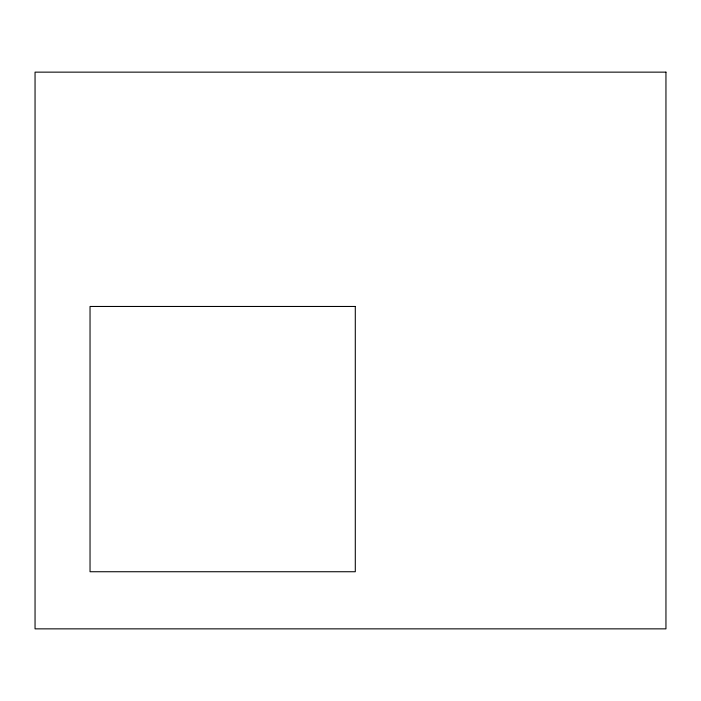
<?xml version="1.0" encoding="UTF-8"?>
<svg xmlns="http://www.w3.org/2000/svg" width="701" height="701" viewBox="0 0 701 701"><rect width="100%" height="100%" fill="white"/><g stroke="black" fill="none" stroke-linecap="round" stroke-linejoin="round"><path stroke-width="1.05" d="M665.95 72.142L35.05 72.142L35.05 628.858L665.95 628.858L665.95 72.142M355.293 306.468L90.035 306.468L90.035 571.736L355.293 571.736L355.293 306.468"/></g></svg>
